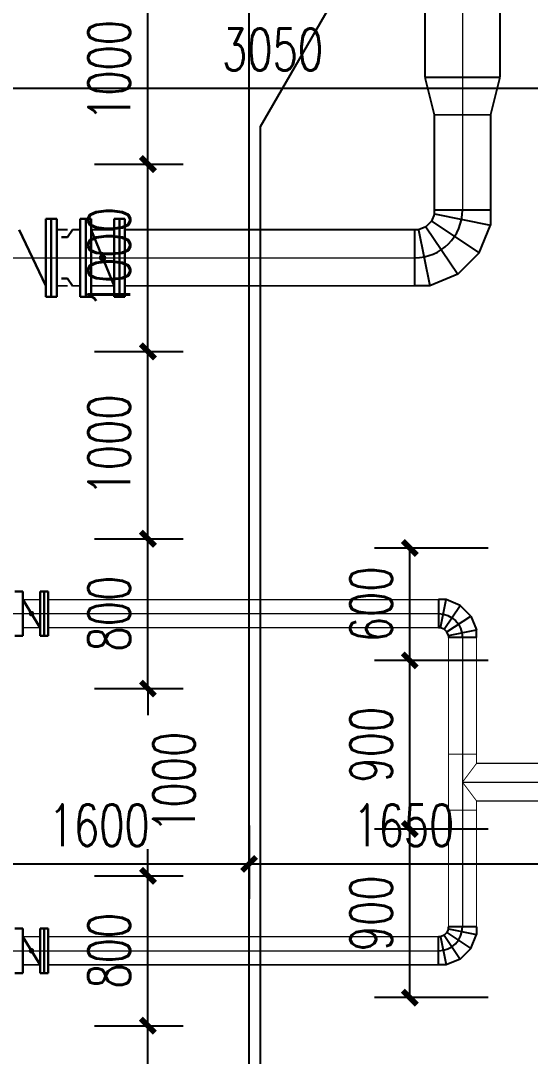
# Model space of a CAD drawing. Header units: millimetres. Extents: x -725 to 2274960, y -506 to 2980382.
# Drawn here: x 2017508 to 2020226, y 2672211 to 2677740 of the extents above; entities that cross this region are included whole.
import ezdxf

# ---------------------------------------------------------------- set-up
doc = ezdxf.new("R2010")
doc.units = ezdxf.units.MM
doc.header["$LTSCALE"] = 1000
doc.linetypes.add('ACAD_ISO04W100', pattern=[30.5, 24, -3, 0.5, -3])
doc.linetypes.add('CENTER2', pattern=[28.575, 19.05, -3.175, 3.175, -3.175])
for name, color, linetype in [('PUB_DIM', 3, 'Continuous'), ('WALL', 4, 'Continuous'), ('YHJ_立面_墙线中', 2, 'Continuous'), ('附属构件', 6, 'Continuous')]:
    doc.layers.add(name, color=color, linetype=linetype)
doc.layers.add('中轴', color=20, linetype='ACAD_ISO04W100', lineweight=9)
doc.layers.add('管', color=1, linetype='Continuous', lineweight=30)
doc.styles.add('_TCH_DIM_T3', font='SIMPLEX', dxfattribs={"width": 0.705882, "bigfont": 'GBCBIG'})
doc.dimstyles.new('_TCH_ARCH&&75', dxfattribs={"dimtxt": 223.125, "dimasz": 75, "dimexe": 187.5, "dimexo": 225, "dimgap": 94.6875, "dimtad": 1, "dimdec": 0, "dimzin": 0, "dimdsep": 46, "dimtxsty": '_TCH_DIM_T3', "dimblk": 'ARCHTICK', "dimcen": 0.09, "dimclrt": 7, "dimazin": 2, "dimtfac": 1, "dimtdec": 0, "dimtix": 1, "dimtmove": 2, "dimatfit": 3, "dimfxl": 75, "dimtolj": 1, "dimtzin": 0, "dimarcsym": 0})

# ---------------------------------------------------------------- blocks, each defined once
blk = doc.blocks.new('WT')
at = {"layer": '管', "color": 8, "lineweight": -2}
for p, q in [((-300, -80.5), (-300, 0)), ((-300, 0), (0, 0)), ((0, -20.8), (-300, -80.5)), ((0, -20.8), (0, 0)), ((15.9, -59.3), (0, -20.8)), ((-238.4, -229.3), (-300, -80.5)), ((15.9, -59.3), (-238.4, -229.3)), ((45.4, -88.8), (-124.5, -343.1)), ((45.4, -88.8), (15.9, -59.3)), ((83.9, -104.7), (24.2, -404.7)), ((83.9, -104.7), (45.4, -88.8)), ((83.9, -104.7), (104.7, -104.7)), ((104.7, -404.7), (104.7, -104.7)), ((-124.5, -343.1), (-238.4, -229.3)), ((-124.5, -343.1), (24.2, -404.7)), ((104.7, -404.7), (24.2, -404.7))]:
    blk.add_line(p, q, dxfattribs=at)
blk.add_arc((104.7, 0), 254.7, 180, 270, dxfattribs=at)
blk = doc.blocks.new('_ArchTick')
at = {"color": 0, "linetype": 'ByBlock', "const_width": 0.4}
blk.add_lwpolyline([(-0.5, -0.5), (0.5, 0.5)], dxfattribs=at)
blk = doc.blocks.new('*D480')
at = {"layer": 'Defpoints', "color": 0, "transparency": 16777216}
for p in [(2017676.5, 2677974.1), (2018186.5, 2677974.1), (2017676.5, 2676974.1)]:
    blk.add_point(p, dxfattribs=at)
at = {"layer": 'PUB_DIM', "color": 0, "lineweight": -2, "transparency": 16777216}
for p, q in [((2017901.5, 2677974.1), (2018374, 2677974.1)), ((2018186.5, 2676974.1), (2018186.5, 2677974.1)), ((2017901.5, 2676974.1), (2018374, 2676974.1))]:
    blk.add_line(p, q, dxfattribs=at)
at = {"layer": 'PUB_DIM', "color": 0, "lineweight": -2, "transparency": 16777216, "xscale": 75, "yscale": 75, "zscale": 75}
for p, rotation in [((2018186.5, 2677974.1), 90), ((2018186.5, 2676974.1), 270)]:
    blk.add_blockref('_ArchTick', p, dxfattribs=dict(at, rotation=rotation))
at = {"layer": 'PUB_DIM', "color": 7, "transparency": 16777216, "insert": (2017980.2, 2677474.1), "char_height": 223.12, "attachment_point": 5, "rotation": 90, "style": '_TCH_DIM_T3'}
blk.add_mtext('\\A1;1000', dxfattribs=at)
blk = doc.blocks.new('*D481')
at = {"layer": 'Defpoints', "color": 0, "transparency": 16777216}
for p in [(2017676.5, 2676974.1), (2018186.5, 2676974.1), (2017676.5, 2675974.1)]:
    blk.add_point(p, dxfattribs=at)
at = {"layer": 'PUB_DIM', "color": 0, "lineweight": -2, "transparency": 16777216}
for p, q in [((2017901.5, 2676974.1), (2018374, 2676974.1)), ((2018186.5, 2675974.1), (2018186.5, 2676974.1)), ((2017901.5, 2675974.1), (2018374, 2675974.1))]:
    blk.add_line(p, q, dxfattribs=at)
at = {"layer": 'PUB_DIM', "color": 0, "lineweight": -2, "transparency": 16777216, "xscale": 75, "yscale": 75, "zscale": 75}
for p, rotation in [((2018186.5, 2676974.1), 90), ((2018186.5, 2675974.1), 270)]:
    blk.add_blockref('_ArchTick', p, dxfattribs=dict(at, rotation=rotation))
at = {"layer": 'PUB_DIM', "color": 7, "transparency": 16777216, "insert": (2017980.2, 2676474.1), "char_height": 223.12, "attachment_point": 5, "rotation": 90, "style": '_TCH_DIM_T3'}
blk.add_mtext('\\A1;1000', dxfattribs=at)
blk = doc.blocks.new('*D482')
at = {"layer": 'Defpoints', "color": 0, "transparency": 16777216}
for p in [(2017676.5, 2675974.1), (2018186.5, 2675974.1), (2017676.5, 2674974.1)]:
    blk.add_point(p, dxfattribs=at)
at = {"layer": 'PUB_DIM', "color": 0, "lineweight": -2, "transparency": 16777216}
for p, q in [((2017901.5, 2675974.1), (2018374, 2675974.1)), ((2018186.5, 2674974.1), (2018186.5, 2675974.1)), ((2017901.5, 2674974.1), (2018374, 2674974.1))]:
    blk.add_line(p, q, dxfattribs=at)
at = {"layer": 'PUB_DIM', "color": 0, "lineweight": -2, "transparency": 16777216, "xscale": 75, "yscale": 75, "zscale": 75}
for p, rotation in [((2018186.5, 2675974.1), 90), ((2018186.5, 2674974.1), 270)]:
    blk.add_blockref('_ArchTick', p, dxfattribs=dict(at, rotation=rotation))
at = {"layer": 'PUB_DIM', "color": 7, "transparency": 16777216, "insert": (2017980.2, 2675474.1), "char_height": 223.12, "attachment_point": 5, "rotation": 90, "style": '_TCH_DIM_T3'}
blk.add_mtext('\\A1;1000', dxfattribs=at)
blk = doc.blocks.new('*D483')
at = {"layer": 'Defpoints', "color": 0, "transparency": 16777216}
for p in [(2017676.5, 2674974.1), (2018186.5, 2674974.1), (2017676.5, 2674174.1)]:
    blk.add_point(p, dxfattribs=at)
at = {"layer": 'PUB_DIM', "color": 0, "lineweight": -2, "transparency": 16777216}
for p, q in [((2017901.5, 2674974.1), (2018374, 2674974.1)), ((2018186.5, 2674174.1), (2018186.5, 2674974.1)), ((2017901.5, 2674174.1), (2018374, 2674174.1))]:
    blk.add_line(p, q, dxfattribs=at)
at = {"layer": 'PUB_DIM', "color": 0, "lineweight": -2, "transparency": 16777216, "xscale": 75, "yscale": 75, "zscale": 75}
for p, rotation in [((2018186.5, 2674974.1), 90), ((2018186.5, 2674174.1), 270)]:
    blk.add_blockref('_ArchTick', p, dxfattribs=dict(at, rotation=rotation))
at = {"layer": 'PUB_DIM', "color": 7, "transparency": 16777216, "insert": (2017980.2, 2674574.1), "char_height": 223.12, "attachment_point": 5, "rotation": 90, "style": '_TCH_DIM_T3'}
blk.add_mtext('\\A1;800', dxfattribs=at)
blk = doc.blocks.new('*D484')
at = {"layer": 'Defpoints', "color": 0, "transparency": 16777216}
for p in [(2017676.5, 2674174.1), (2018186.5, 2674174.1), (2017676.5, 2673174.1)]:
    blk.add_point(p, dxfattribs=at)
at = {"layer": 'PUB_DIM', "color": 0, "lineweight": -2, "transparency": 16777216}
for p, q in [((2017901.5, 2674174.1), (2018374, 2674174.1)), ((2018186.5, 2674174.1), (2018186.5, 2674031.3)), ((2018186.5, 2673174.1), (2018186.5, 2673316.9)), ((2017901.5, 2673174.1), (2018374, 2673174.1))]:
    blk.add_line(p, q, dxfattribs=at)
at = {"layer": 'PUB_DIM', "color": 0, "lineweight": -2, "transparency": 16777216, "xscale": 75, "yscale": 75, "zscale": 75}
for p, rotation in [((2018186.5, 2674174.1), 90), ((2018186.5, 2673174.1), 270)]:
    blk.add_blockref('_ArchTick', p, dxfattribs=dict(at, rotation=rotation))
at = {"layer": 'PUB_DIM', "color": 7, "transparency": 16777216, "insert": (2018325.9, 2673674.1), "char_height": 223.12, "attachment_point": 5, "rotation": 90, "style": '_TCH_DIM_T3'}
blk.add_mtext('\\A1;1000', dxfattribs=at)
blk = doc.blocks.new('*D485')
at = {"layer": 'Defpoints', "color": 0, "transparency": 16777216}
for p in [(2017676.5, 2673174.1), (2018186.5, 2673174.1), (2017676.5, 2672374.1)]:
    blk.add_point(p, dxfattribs=at)
at = {"layer": 'PUB_DIM', "color": 0, "lineweight": -2, "transparency": 16777216}
for p, q in [((2017901.5, 2673174.1), (2018374, 2673174.1)), ((2018186.5, 2672374.1), (2018186.5, 2673174.1)), ((2017901.5, 2672374.1), (2018374, 2672374.1))]:
    blk.add_line(p, q, dxfattribs=at)
at = {"layer": 'PUB_DIM', "color": 0, "lineweight": -2, "transparency": 16777216, "xscale": 75, "yscale": 75, "zscale": 75}
for p, rotation in [((2018186.5, 2673174.1), 90), ((2018186.5, 2672374.1), 270)]:
    blk.add_blockref('_ArchTick', p, dxfattribs=dict(at, rotation=rotation))
at = {"layer": 'PUB_DIM', "color": 7, "transparency": 16777216, "insert": (2017980.2, 2672774.1), "char_height": 223.12, "attachment_point": 5, "rotation": 90, "style": '_TCH_DIM_T3'}
blk.add_mtext('\\A1;800', dxfattribs=at)
blk = doc.blocks.new('*D486')
at = {"layer": 'Defpoints', "color": 0, "transparency": 16777216}
for p in [(2017676.5, 2672374.1), (2018186.5, 2672374.1), (2017676.5, 2671374.1)]:
    blk.add_point(p, dxfattribs=at)
at = {"layer": 'PUB_DIM', "color": 0, "lineweight": -2, "transparency": 16777216}
for p, q in [((2017901.5, 2672374.1), (2018374, 2672374.1)), ((2018186.5, 2671374.1), (2018186.5, 2672374.1)), ((2017901.5, 2671374.1), (2018374, 2671374.1))]:
    blk.add_line(p, q, dxfattribs=at)
at = {"layer": 'PUB_DIM', "color": 0, "lineweight": -2, "transparency": 16777216, "xscale": 75, "yscale": 75, "zscale": 75}
for p, rotation in [((2018186.5, 2672374.1), 90), ((2018186.5, 2671374.1), 270)]:
    blk.add_blockref('_ArchTick', p, dxfattribs=dict(at, rotation=rotation))
at = {"layer": 'PUB_DIM', "color": 7, "transparency": 16777216, "insert": (2017980.2, 2671874.1), "char_height": 223.12, "attachment_point": 5, "rotation": 90, "style": '_TCH_DIM_T3'}
blk.add_mtext('\\A1;1000', dxfattribs=at)
blk = doc.blocks.new('*D510')
at = {"layer": 'Defpoints', "color": 0, "transparency": 16777216}
for p in [(2017126.5, 2673668.3), (2018726.5, 2673668.3), (2018726.5, 2673238.1)]:
    blk.add_point(p, dxfattribs=at)
at = {"layer": 'PUB_DIM', "color": 0, "lineweight": -2, "transparency": 16777216}
for p, q in [((2017126.5, 2673443.3), (2017126.5, 2673050.6)), ((2018726.5, 2673443.3), (2018726.5, 2673050.6)), ((2017126.5, 2673238.1), (2018726.5, 2673238.1))]:
    blk.add_line(p, q, dxfattribs=at)
at = {"layer": 'PUB_DIM', "color": 0, "lineweight": -2, "transparency": 16777216, "xscale": 75, "yscale": 75, "zscale": 75, "rotation": 180}
blk.add_blockref('_ArchTick', (2017126.5, 2673238.1), dxfattribs=at)
at = {"layer": 'PUB_DIM', "color": 0, "lineweight": -2, "transparency": 16777216, "xscale": 75, "yscale": 75, "zscale": 75}
blk.add_blockref('_ArchTick', (2018726.5, 2673238.1), dxfattribs=at)
at = {"layer": 'PUB_DIM', "color": 7, "transparency": 16777216, "insert": (2017926.5, 2673444.4), "char_height": 223.12, "attachment_point": 5, "style": '_TCH_DIM_T3'}
blk.add_mtext('\\A1;1600', dxfattribs=at)
blk = doc.blocks.new('*D511')
at = {"layer": 'Defpoints', "color": 0, "transparency": 16777216}
for p in [(2018726.5, 2673668.3), (2020376.5, 2673668.3), (2020376.5, 2673238.1)]:
    blk.add_point(p, dxfattribs=at)
at = {"layer": 'PUB_DIM', "color": 0, "lineweight": -2, "transparency": 16777216}
for p, q in [((2018726.5, 2673443.3), (2018726.5, 2673050.6)), ((2020376.5, 2673443.3), (2020376.5, 2673050.6)), ((2018726.5, 2673238.1), (2020376.5, 2673238.1))]:
    blk.add_line(p, q, dxfattribs=at)
at = {"layer": 'PUB_DIM', "color": 0, "lineweight": -2, "transparency": 16777216, "xscale": 75, "yscale": 75, "zscale": 75, "rotation": 180}
blk.add_blockref('_ArchTick', (2018726.5, 2673238.1), dxfattribs=at)
at = {"layer": 'PUB_DIM', "color": 0, "lineweight": -2, "transparency": 16777216, "xscale": 75, "yscale": 75, "zscale": 75}
blk.add_blockref('_ArchTick', (2020376.5, 2673238.1), dxfattribs=at)
at = {"layer": 'PUB_DIM', "color": 7, "transparency": 16777216, "insert": (2019551.5, 2673444.4), "char_height": 223.12, "attachment_point": 5, "style": '_TCH_DIM_T3'}
blk.add_mtext('\\A1;1650', dxfattribs=at)
blk = doc.blocks.new('*D512')
at = {"layer": 'Defpoints', "color": 0, "transparency": 16777216}
for p in [(2017326.5, 2678224.1), (2020376.5, 2678224.1), (2020376.5, 2677379.8)]:
    blk.add_point(p, dxfattribs=at)
at = {"layer": 'PUB_DIM', "color": 0, "lineweight": -2, "transparency": 16777216}
for p, q in [((2017326.5, 2677999.1), (2017326.5, 2677192.3)), ((2020376.5, 2677999.1), (2020376.5, 2677192.3)), ((2017326.5, 2677379.8), (2020376.5, 2677379.8))]:
    blk.add_line(p, q, dxfattribs=at)
at = {"layer": 'PUB_DIM', "color": 0, "lineweight": -2, "transparency": 16777216, "xscale": 75, "yscale": 75, "zscale": 75, "rotation": 180}
blk.add_blockref('_ArchTick', (2017326.5, 2677379.8), dxfattribs=at)
at = {"layer": 'PUB_DIM', "color": 0, "lineweight": -2, "transparency": 16777216, "xscale": 75, "yscale": 75, "zscale": 75}
blk.add_blockref('_ArchTick', (2020376.5, 2677379.8), dxfattribs=at)
at = {"layer": 'PUB_DIM', "color": 7, "transparency": 16777216, "insert": (2018851.5, 2677586.1), "char_height": 223.12, "attachment_point": 5, "style": '_TCH_DIM_T3'}
blk.add_mtext('\\A1;3050', dxfattribs=at)
blk = doc.blocks.new('*D516')
at = {"layer": 'Defpoints', "color": 0, "transparency": 16777216}
for p in [(2019583.7, 2673424.2), (2020226.5, 2673424.2), (2020226.5, 2672524.1)]:
    blk.add_point(p, dxfattribs=at)
at = {"layer": 'PUB_DIM', "color": 0, "lineweight": -2, "transparency": 16777216}
for p, q in [((2020001.5, 2673424.2), (2019396.2, 2673424.2)), ((2019583.7, 2672524.1), (2019583.7, 2673424.2)), ((2020001.5, 2672524.1), (2019396.2, 2672524.1))]:
    blk.add_line(p, q, dxfattribs=at)
at = {"layer": 'PUB_DIM', "color": 0, "lineweight": -2, "transparency": 16777216, "xscale": 75, "yscale": 75, "zscale": 75}
for p, rotation in [((2019583.7, 2673424.2), 90), ((2019583.7, 2672524.1), 270)]:
    blk.add_blockref('_ArchTick', p, dxfattribs=dict(at, rotation=rotation))
at = {"layer": 'PUB_DIM', "color": 7, "transparency": 16777216, "insert": (2019377.4, 2672974.2), "char_height": 223.12, "attachment_point": 5, "rotation": 90, "style": '_TCH_DIM_T3'}
blk.add_mtext('\\A1;900', dxfattribs=at)
blk = doc.blocks.new('*D517')
at = {"layer": 'Defpoints', "color": 0, "transparency": 16777216}
for p in [(2019583.7, 2674324.2), (2020226.5, 2674324.2), (2020226.5, 2673424.2)]:
    blk.add_point(p, dxfattribs=at)
at = {"layer": 'PUB_DIM', "color": 0, "lineweight": -2, "transparency": 16777216}
for p, q in [((2020001.5, 2674324.2), (2019396.2, 2674324.2)), ((2019583.7, 2673424.2), (2019583.7, 2674324.2)), ((2020001.5, 2673424.2), (2019396.2, 2673424.2))]:
    blk.add_line(p, q, dxfattribs=at)
at = {"layer": 'PUB_DIM', "color": 0, "lineweight": -2, "transparency": 16777216, "xscale": 75, "yscale": 75, "zscale": 75}
for p, rotation in [((2019583.7, 2674324.2), 90), ((2019583.7, 2673424.2), 270)]:
    blk.add_blockref('_ArchTick', p, dxfattribs=dict(at, rotation=rotation))
at = {"layer": 'PUB_DIM', "color": 7, "transparency": 16777216, "insert": (2019377.4, 2673874.2), "char_height": 223.12, "attachment_point": 5, "rotation": 90, "style": '_TCH_DIM_T3'}
blk.add_mtext('\\A1;900', dxfattribs=at)
blk = doc.blocks.new('*D518')
at = {"layer": 'Defpoints', "color": 0, "transparency": 16777216}
for p in [(2019583.7, 2674924.1), (2020226.5, 2674924.1), (2020226.5, 2674324.2)]:
    blk.add_point(p, dxfattribs=at)
at = {"layer": 'PUB_DIM', "color": 0, "lineweight": -2, "transparency": 16777216}
for p, q in [((2020001.5, 2674924.1), (2019396.2, 2674924.1)), ((2019583.7, 2674324.2), (2019583.7, 2674924.1)), ((2020001.5, 2674324.2), (2019396.2, 2674324.2))]:
    blk.add_line(p, q, dxfattribs=at)
at = {"layer": 'PUB_DIM', "color": 0, "lineweight": -2, "transparency": 16777216, "xscale": 75, "yscale": 75, "zscale": 75}
for p, rotation in [((2019583.7, 2674924.1), 90), ((2019583.7, 2674324.2), 270)]:
    blk.add_blockref('_ArchTick', p, dxfattribs=dict(at, rotation=rotation))
at = {"layer": 'PUB_DIM', "color": 7, "transparency": 16777216, "insert": (2019377.4, 2674624.2), "char_height": 223.12, "attachment_point": 5, "rotation": 90, "style": '_TCH_DIM_T3'}
blk.add_mtext('\\A1;600', dxfattribs=at)

msp = doc.modelspace()

# ---------------------------------------------------------------- hatches: boundary and pattern name
at = {"layer": '管'}
h = msp.add_hatch(color=8, dxfattribs=at)
h.paths.add_polyline_path([(2017944.8167, 2676474.1286), (2017964.6398, 2676474.1286, 0.414213562), (2017944.8167, 2676493.9517, 0.114200882), (2017936.1082, 2676491.9363)])
h.paths.add_polyline_path([(2017953.5252, 2676456.3208, 0.286462009), (2017964.6398, 2676474.1286), (2017944.8167, 2676474.1286)])
h.paths.add_polyline_path([(2017944.8167, 2676454.3055, 0.114200882), (2017953.5252, 2676456.3208), (2017944.8167, 2676474.1286), (2017924.9936, 2676474.1286, 0.414213562)])
for points in [[(2017924.9936, 2676474.1286), (2017944.8167, 2676474.1286), (2017936.1082, 2676491.9363, 0.286462009)], [(2017550.369, 2674574.1286), (2017565.2363, 2674574.1286), (2017558.7049, 2674587.4844, 0.286462009)], [(2017550.369, 2672774.1286), (2017565.2363, 2672774.1286), (2017558.7049, 2672787.4844, 0.286462009)]]:
    msp.add_hatch(color=8, dxfattribs=at).paths.add_polyline_path(points)
h = msp.add_hatch(color=8, dxfattribs=at)
h.paths.add_polyline_path([(2017565.2363, 2674574.1286), (2017580.1036, 2674574.1286, 0.414213562), (2017565.2363, 2674588.9959, 0.114200882), (2017558.7049, 2674587.4844)])
h.paths.add_polyline_path([(2017571.7677, 2674560.7728, 0.286462009), (2017580.1036, 2674574.1286), (2017565.2363, 2674574.1286)])
h.paths.add_polyline_path([(2017565.2363, 2674559.2613, 0.114200882), (2017571.7677, 2674560.7728), (2017565.2363, 2674574.1286), (2017550.369, 2674574.1286, 0.414213562)])
h = msp.add_hatch(color=8, dxfattribs=at)
h.paths.add_polyline_path([(2017565.2363, 2672774.1286), (2017580.1036, 2672774.1286, 0.414213562), (2017565.2363, 2672788.9959, 0.114200882), (2017558.7049, 2672787.4844)])
h.paths.add_polyline_path([(2017571.7677, 2672760.7728, 0.286462009), (2017580.1036, 2672774.1286), (2017565.2363, 2672774.1286)])
h.paths.add_polyline_path([(2017565.2363, 2672759.2613, 0.114200882), (2017571.7677, 2672760.7728), (2017565.2363, 2672774.1286), (2017550.369, 2672774.1286, 0.414213562)])

# ---------------------------------------------------------------- linework, layer by layer
at = {"layer": 'WALL'}
msp.add_lwpolyline([(2018726.4951, 2669274.1286), (2018726.4951, 2680674.1286)], dxfattribs=at)
at = {"layer": 'YHJ_立面_墙线中'}
msp.add_lwpolyline([(2018726.4951, 2670274.1286), (2018726.4951, 2680674.1286)], dxfattribs=at)
at = {"layer": '中轴', "color": 8, "linetype": 'CENTER2', "ltscale": 10}
for p, q in [((2019864.6828, 2680924.1286), (2019864.6828, 2676728.8456)), ((2013626.4951, 2676474.1286), (2019609.9659, 2676474.1286)), ((2013626.4951, 2674574.1286), (2019737.3244, 2674574.1286)), ((2019864.6828, 2674446.77), (2019864.6828, 2672901.4871)), ((2019864.6828, 2673674.2478), (2020626.4951, 2673674.2478)), ((2013626.4951, 2672774.1286), (2019737.3244, 2672774.1286))]:
    msp.add_line(p, q, dxfattribs=at)
at = {"layer": '管', "color": 8}
for p, q in [((2017699.8674, 2676682.462), (2017641.8476, 2676682.462)), ((2017641.8476, 2676265.7952), (2017641.8476, 2676682.462)), ((2017670.8575, 2676265.7952), (2017670.8575, 2676682.462)), ((2017699.8674, 2676265.7952), (2017699.8674, 2676682.462)), ((2017883.688, 2676682.462), (2017825.6681, 2676682.462)), ((2017825.6681, 2676265.7952), (2017825.6681, 2676682.462)), ((2017854.6781, 2676265.7952), (2017854.6781, 2676682.462)), ((2017883.688, 2676265.7952), (2017883.688, 2676682.462)), ((2018063.9653, 2676682.462), (2018005.9455, 2676682.462)), ((2018005.9455, 2676265.7952), (2018005.9455, 2676682.462)), ((2018034.9554, 2676265.7952), (2018034.9554, 2676682.462)), ((2018063.9653, 2676265.7952), (2018063.9653, 2676682.462)), ((2017500.3536, 2676624.1286), (2017641.8476, 2676324.1285)), ((2017757.7762, 2676584.8135), (2017784.0767, 2676624.1286)), ((2017883.688, 2676624.1286), (2018005.9455, 2676324.1285)), ((2017725.5666, 2676584.8135), (2017757.7762, 2676584.8135)), ((2017725.5666, 2676363.4437), (2017757.7762, 2676363.4437)), ((2017757.7762, 2676363.4437), (2017784.0767, 2676324.1286)), ((2017699.8674, 2676265.7952), (2017641.8476, 2676265.7952)), ((2017883.688, 2676265.7952), (2017825.6681, 2676265.7952)), ((2018063.9653, 2676265.7952), (2018005.9455, 2676265.7952)), ((2017519.3897, 2674692.8787), (2017475.8749, 2674692.8787)), ((2017519.3897, 2674455.3785), (2017519.3897, 2674692.8787)), ((2017654.5977, 2674692.8787), (2017611.0829, 2674692.8787)), ((2017611.0829, 2674455.3785), (2017611.0829, 2674692.8787)), ((2017632.8403, 2674455.3785), (2017632.8403, 2674692.8787)), ((2017654.5977, 2674455.3785), (2017654.5977, 2674692.8787)), ((2017519.3897, 2674649.1286), (2017611.0829, 2674499.1286)), ((2017519.3897, 2674455.3785), (2017475.8749, 2674455.3785)), ((2017654.5977, 2674455.3785), (2017611.0829, 2674455.3785)), ((2017519.3897, 2672892.8787), (2017475.8749, 2672892.8787)), ((2017519.3897, 2672655.3785), (2017519.3897, 2672892.8787)), ((2017519.3897, 2672849.1286), (2017611.0829, 2672699.1286)), ((2017654.5977, 2672892.8787), (2017611.0829, 2672892.8787)), ((2017611.0829, 2672655.3785), (2017611.0829, 2672892.8787)), ((2017632.8403, 2672655.3785), (2017632.8403, 2672892.8787)), ((2017654.5977, 2672655.3785), (2017654.5977, 2672892.8787)), ((2017519.3897, 2672655.3785), (2017475.8749, 2672655.3785)), ((2017654.5977, 2672655.3785), (2017611.0829, 2672655.3785))]:
    msp.add_line(p, q, dxfattribs=at)
for points, const_width in [([(2020064.6828, 2680924.1286), (2020064.6828, 2677437.2074)], 10), ([(2019664.683, 2678324.1286), (2019664.6828, 2677437.2074)], 10), ([(2019714.6828, 2677237.2074), (2019664.6828, 2677437.2074)], 10), ([(2020064.6828, 2677437.2074), (2019664.6828, 2677437.2074)], 10), ([(2020014.6828, 2677237.2074), (2020064.6828, 2677437.2074)], 10), ([(2020014.6828, 2677237.2075), (2019714.6828, 2677237.2075)], 10), ([(2019714.683, 2677237.2075), (2019714.6829, 2676728.8456)], 10), ([(2020014.6829, 2677237.2075), (2020014.6829, 2676728.8456)], 10), ([(2017699.8674, 2676624.1286), (2017757.6723, 2676624.1286)], 10), ([(2017784.0767, 2676624.1286), (2017825.6681, 2676624.1286)], 10), ([(2017883.688, 2676624.1286), (2018005.9455, 2676624.1286)], 10), ([(2019609.9659, 2676624.1289), (2018063.9653, 2676624.1286)], 10), ([(2017699.8674, 2676324.1286), (2017757.6723, 2676324.1286)], 10), ([(2017784.0767, 2676324.1286), (2017825.6681, 2676324.1286)], 10), ([(2017883.688, 2676324.1286), (2018005.9455, 2676324.1286)], 10), ([(2019609.9659, 2676324.1288), (2018063.9653, 2676324.1286)], 10), ([(2017519.3897, 2674649.1286), (2017611.0829, 2674649.1286)], 7.5), ([(2017654.5977, 2674649.1284), (2019737.3244, 2674649.1286)], 7.5), ([(2017519.3897, 2674499.1286), (2017611.0829, 2674499.1286)], 7.5), ([(2017654.5977, 2674499.1285), (2019737.3244, 2674499.1285)], 7.5), ([(2019789.6829, 2674446.77), (2019789.6827, 2672901.4871)], 5), ([(2019939.6829, 2674446.77), (2019939.6829, 2673774.2476)], 5), ([(2019789.6829, 2673824.2478), (2019939.6829, 2673824.2478)], 5), ([(2019939.6829, 2673574.248), (2019864.6828, 2673674.2478), (2019939.6829, 2673774.2476)], 5), ([(2019939.6829, 2673774.2476), (2020626.4951, 2673774.2477)], 7.5), ([(2019939.6829, 2673574.2478), (2020626.4951, 2673574.2478)], 7.5), ([(2019939.6829, 2673574.248), (2019939.6829, 2672901.4871)], 5), ([(2019789.6828, 2673524.2478), (2019939.6829, 2673524.2478)], 5), ([(2017519.3897, 2672849.1286), (2017611.0829, 2672849.1286)], 7.5), ([(2017654.5977, 2672849.1284), (2019737.3244, 2672849.1286)], 7.5), ([(2017519.3897, 2672699.1286), (2017611.0829, 2672699.1286)], 7.5), ([(2017654.5977, 2672699.1285), (2019737.3244, 2672699.1285)], 7.5)]:
    msp.add_lwpolyline(points, dxfattribs=dict(at, const_width=const_width))
at = {"layer": '附属构件'}
msp.add_lwpolyline([(2018786.4951, 2677174.1286), (2019176.2065, 2677849.1286, 0.177524196), (2018786.4951, 2678074.1286, 1.732050808)], format="xyb", dxfattribs=at)
msp.add_lwpolyline([(2018786.4951, 2670214.1286), (2018786.4951, 2677174.1286)], dxfattribs=at)

# ---------------------------------------------------------------- block references
at = {"color": 8, "rotation": 90}
msp.add_blockref('WT', (2019609.9659, 2676624.1286), dxfattribs=at)
at = {"color": 8, "yscale": 0.5, "zscale": 0.5, "rotation": 90}
for p, xscale in [((2019737.3244, 2674499.1285), -0.5), ((2019737.3244, 2672849.1286), 0.5)]:
    msp.add_blockref('WT', p, dxfattribs=dict(at, xscale=xscale))

# ---------------------------------------------------------------- dimensions: what is measured, and where the dimension line sits
at = {"layer": 'PUB_DIM'}
for p1, p2, distance, picture, middle in [((2017326.4951, 2678224.1286), (2020376.4951, 2678224.1286), -844.3088, '*D512', (2018851.4951, 2677586.0698)), ((2017676.4951, 2676974.1286), (2017676.4951, 2677974.1286), -509.9915, '*D480', (2017980.2366, 2677474.1286)), ((2017676.4951, 2675974.1286), (2017676.4951, 2676974.1286), -509.9915, '*D481', (2017980.2366, 2676474.1286)), ((2017676.4951, 2674974.1286), (2017676.4951, 2675974.1286), -509.9915, '*D482', (2017980.2366, 2675474.1286)), ((2017676.4951, 2674174.1286), (2017676.4951, 2674974.1286), -509.9915, '*D483', (2017980.2366, 2674574.1286)), ((2020226.4951, 2674324.1882), (2020226.4951, 2674924.1286), 642.8006, '*D518', (2019377.4445, 2674624.1584)), ((2020226.4951, 2673424.2478), (2020226.4951, 2674324.1882), 642.8006, '*D517', (2019377.4445, 2673874.218)), ((2017126.4951, 2673668.2614), (2018726.4951, 2673668.2614), -430.146, '*D510', (2017926.4951, 2673444.3654)), ((2018726.4951, 2673668.2614), (2020376.4951, 2673668.2614), -430.146, '*D511', (2019551.4951, 2673444.3654)), ((2020226.4951, 2672524.1286), (2020226.4951, 2673424.2478), 642.8006, '*D516', (2019377.4445, 2672974.1882)), ((2017676.4951, 2672374.1286), (2017676.4951, 2673174.1286), -509.9915, '*D485', (2017980.2366, 2672774.1286)), ((2017676.4951, 2671374.1286), (2017676.4951, 2672374.1286), -509.9915, '*D486', (2017980.2366, 2671874.1286))]:
    dim = msp.add_aligned_dim(p1=p1, p2=p2, distance=distance, dimstyle='_TCH_ARCH&&75', dxfattribs=at)
    dim.commit()
    dim.dimension.update_dxf_attribs({"geometry": picture, "text_midpoint": middle})
dim = msp.add_linear_dim(base=(2018186.4866, 2674174.1286), p1=(2017676.4951, 2673174.1286), p2=(2017676.4951, 2674174.1286), angle=90, dimstyle='_TCH_ARCH&&75', dxfattribs=at)
dim.commit()
dim.dimension.update_dxf_attribs({"geometry": '*D484', "text_midpoint": (2018325.9361, 2673674.1286), "dimtype": 161})

doc.saveas('drawing.dxf')
